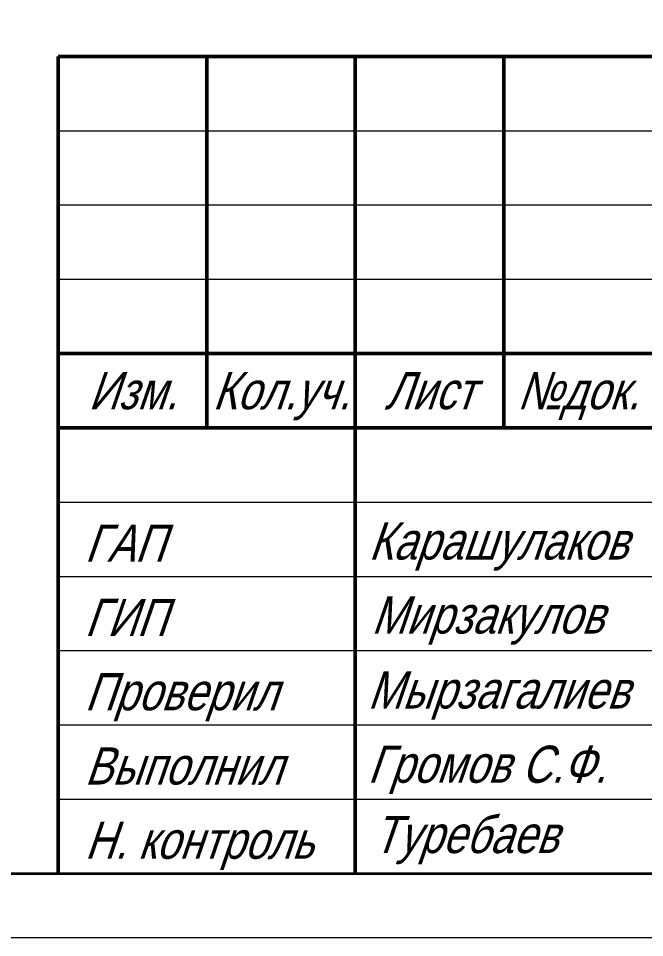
# Model space of a CAD drawing. Header units: millimetres. Extents: x 2020 to 424620, y 1313 to 117846.
# Drawn here: x 9512 to 11537, y 1313 to 4283 of the extents above; entities that cross this region are included whole.
import ezdxf
from ezdxf.enums import TextEntityAlignment as Align

# ---------------------------------------------------------------- set-up
doc = ezdxf.new("R2010")
doc.units = ezdxf.units.MM
doc.layers.add('STANDARD', color=18, linetype='Continuous', lineweight=25, true_color=0x000000)
doc.layers.add('Формат', color=7, linetype='Continuous', lineweight=20)
doc.styles.add('ARIAL', font='arial.ttf')

# ---------------------------------------------------------------- blocks, each defined once
blk = doc.blocks.new('РамкаА3')
at = {"layer": 'Формат', "ltscale": 0.2}
blk.add_lwpolyline([(62249.4, 215702.5), (62249.4, 201355.5), (82395.9, 201355.5), (82395.9, 215702.5)], close=True, dxfattribs=at)
at = {"layer": 'Формат', "lineweight": 35, "ltscale": 0.2}
blk.add_lwpolyline([(63249.4, 215452.5), (63249.4, 201605.5), (82145.9, 201605.5), (82145.9, 215452.5)], close=True, dxfattribs=at)

msp = doc.modelspace()

# ---------------------------------------------------------------- linework, layer by layer
at = {"layer": 'STANDARD', "color": 0, "linetype": 'Continuous', "lineweight": 50}
for p, q in [((9641.6, 4160.4), (18521.6, 4160.4)), ((9641.6, 1520.4), (9641.6, 4160.4)), ((10121.6, 4160.4), (10121.6, 2960.4)), ((10601.6, 4160.4), (10601.6, 1520.4)), ((11081.6, 4160.4), (11081.6, 2960.4)), ((12761.6, 3200.4), (9641.6, 3200.4)), ((9641.6, 2960.4), (18521.6, 2960.4))]:
    msp.add_line(p, q, dxfattribs=at)
at = {"layer": 'STANDARD', "color": 0, "linetype": 'Continuous', "lineweight": 13}
for p, q in [((9641.6, 3920.4), (12761.6, 3920.4)), ((9641.6, 3680.4), (12761.6, 3680.4)), ((9641.6, 3440.4), (12761.6, 3440.4)), ((9641.6, 2720.4), (12761.6, 2720.4)), ((9641.6, 2480.4), (12761.6, 2480.4)), ((9641.6, 2240.4), (12761.6, 2240.4)), ((9641.6, 2000.4), (12761.6, 2000.4)), ((9641.6, 1760.4), (12761.6, 1760.4)), ((18521.6, 1520.4), (9641.6, 1520.4))]:
    msp.add_line(p, q, dxfattribs=at)

# ---------------------------------------------------------------- block references
at = {"color": 6, "lineweight": 60, "xscale": 0.8293499999999999, "yscale": 0.8293499999999999, "zscale": 0.8293499999999999}
msp.add_blockref('РамкаА3', (-49606.1, -165681.1), dxfattribs=at)

# ---------------------------------------------------------------- texts
at = {"layer": 'STANDARD', "color": 0, "linetype": 'Continuous', "lineweight": 13, "style": 'ARIAL', "oblique": 19}
for s, width, p, p2 in [('Изм.', 0.797369, (9738.4, 3020.4), (10024.8, 3020.4)), ('Кол.уч.', 0.801425, (10140, 3020.4), (10583.2, 3020.4)), ('Лист', 0.799437, (10696, 3020.4), (10987.2, 3020.4)), ('№док.', 0.801948, (11124.8, 3020.4), (11518.4, 3020.4)), ('ГАП', 0.797318, (9726.5, 2527.7), (9984.1, 2527.7)), ('Карашулаков', 0.804339, (10644.6, 2534.7), (11483, 2534.7)), ('ГИП', 0.795756, (9726.5, 2287.7), (9990.5, 2287.7)), ('Мирзакулов', 0.803522, (10653.4, 2295.4), (11403.8, 2295.4)), ('Мырзагалиев', 0.80335, (10641.3, 2053.3), (11486.1, 2053.3)), ('Проверил', 0.804194, (9726.5, 2047.7), (10348.9, 2047.7)), ('Громов С.Ф.  ', 0.799864, (10641.3, 1813.3), (11486.1, 1813.3)), ('Выполнил', 0.799828, (9726.5, 1807.7), (10364.9, 1807.7)), ('Н. контроль', 0.801932, (9726.5, 1567.7), (10465.7, 1567.7))]:
    msp.add_text(s, height=120, dxfattribs=dict(at, width=width)).set_placement(p, p2, align=Align.FIT)
at = {"layer": 'STANDARD', "color": 0, "linetype": 'Continuous', "lineweight": 35, "style": 'ARIAL', "oblique": 19, "width": 0.804053}
msp.add_text('Туребаев', height=120, dxfattribs=at).set_placement((10658.4, 1586.2), (11256.8, 1586.2), align=Align.FIT)

doc.saveas('drawing.dxf')
